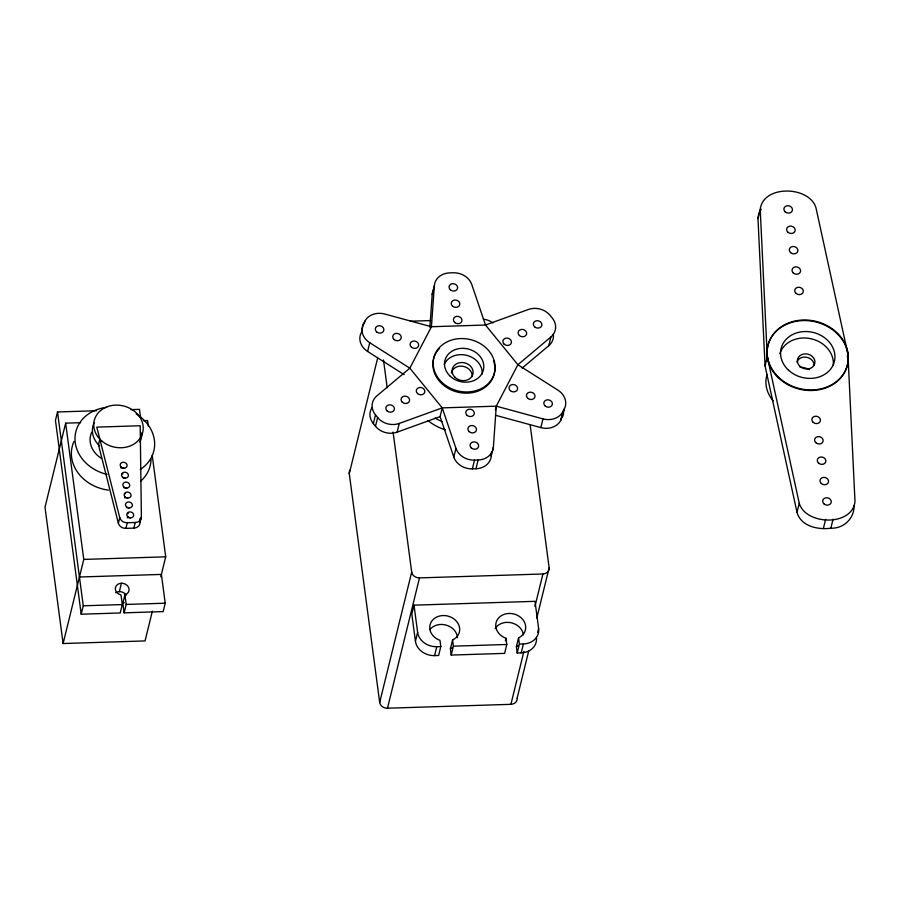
<?xml version="1.0" encoding="UTF-8"?>
<svg xmlns="http://www.w3.org/2000/svg" width="900" height="900" viewBox="0 0 900 900"><rect width="100%" height="100%" fill="white"/><g stroke="black" fill="none" stroke-linecap="round" stroke-linejoin="round"><path stroke-width="1.35" d="M854.044 505.463C854.528 518.332 843.727 528.75 830.846 528.188C818.201 529.976 800.955 526.455 797.029 512.426L765.056 365.906L757.98 218.61L758.633 213.862L761.197 209.205M760.219 209.52C762.874 184.624 809.336 185.726 815.962 207.754L847.935 354.262L855 501.57C852.334 526.466 805.883 525.352 799.256 503.336L767.284 356.827L760.219 209.52L757.98 218.61M429.885 327.262L432.191 294.469L434.34 285.739A17.449 14.749 13.8 0 1 449.629 272.891L453.218 272.779A17.449 14.749 13.8 0 1 471.78 284.546L485.494 325.024L517.894 364.736L557.977 390.184A17.449 14.749 13.8 0 1 564.311 408.915L560.734 420.39A17.449 14.749 13.8 0 1 540.844 427.613L495.461 415.26M434.34 285.739L431.449 326.734L409.826 368.168L376.819 395.933A17.449 14.749 13.8 0 0 375.491 414.911L373.343 423.641L375.491 426.274A17.449 14.749 13.8 0 0 397.125 432.169L440.089 416.61L442.238 407.88L409.826 368.168L369.743 342.731A17.449 14.749 13.8 0 1 363.409 323.989L364.838 321.233A17.449 14.749 13.8 0 1 384.728 314.021L431.449 326.734L485.494 325.024L528.457 309.465A17.449 14.749 13.8 0 1 550.08 315.36L552.24 317.993A17.449 14.749 13.8 0 1 550.913 336.983L548.764 345.701L522.146 368.089M440.089 416.61L453.803 457.088A17.449 14.749 13.8 0 0 472.365 468.855L475.954 468.743A17.449 14.749 13.8 0 0 491.243 455.895L491.524 451.8M491.243 455.895L493.38 447.165L496.271 406.17L517.894 364.736L550.913 336.983M96.536 410.738L57.51 411.975L55.451 420.368L81.203 614.205L120.229 612.967L122.288 604.564L121.016 594.956A6.975 5.895 13.8 0 1 116.145 585.9A6.975 5.895 13.8 0 1 127.339 585.54A6.975 5.895 13.8 0 1 124.92 594.832L122.85 603.236L124.133 612.844L163.148 611.595L165.218 603.202L161.393 574.414L79.436 577.012M80.685 422.685L65.655 423.157L45 507.274L63.101 643.523L145.058 640.924L152.359 611.19M99.832 439.144L98.46 444.757L118.361 523.238A6.975 5.895 13.8 0 0 125.91 528.368L133.886 528.109A6.975 5.895 13.8 0 0 140.006 522.551L141.39 516.938L140.197 425.745L96.784 427.129L119.745 517.624L118.361 523.238M63.101 643.523L83.767 559.418L65.655 423.157M81.203 614.205L83.261 605.801L57.51 411.975M125.91 528.368L127.294 522.754A6.975 5.895 13.8 0 1 119.745 517.624M133.886 528.109L135.259 522.495A6.975 5.895 13.8 0 0 141.39 516.938M119.351 591.626L121.41 583.222M124.133 612.844L126.191 604.44L124.92 594.832M160.796 576.81L165.713 556.819L152.224 455.321M361.564 331.47L363.409 323.989M364.23 323.73L364.838 321.233M404.145 374.647L367.605 351.45L369.743 342.731M377.618 358.223L349.267 473.636L379.688 702.506A7.054 5.962 13.8 0 0 387.484 708.21L510.907 704.329L523.913 651.375M375.491 426.274L377.64 417.544L375.491 414.911M397.125 432.169L399.262 423.439L442.238 407.88L496.271 406.17L542.993 418.882A17.449 14.749 13.8 0 0 562.882 411.671L564.311 408.915M379.688 702.506L411.694 572.164L393.086 432.067M387.484 708.244L419.501 577.901L542.925 573.986L534.915 606.566M537.683 632.317L538.616 628.504L535.005 601.324L414.011 605.16L411.817 614.07L415.429 641.25A17.449 14.749 13.8 0 0 434.599 655.605L438.615 655.481L440.809 646.571L439.976 640.339A15.109 12.769 13.8 0 1 431.978 620.82A15.109 12.769 13.8 0 1 455.332 620.077A15.109 12.769 13.8 0 1 452.565 639.945L450.371 648.855L451.204 655.076L504.619 653.377L506.801 644.479L505.98 638.246A15.109 12.769 13.8 0 1 497.981 618.716A15.109 12.769 13.8 0 1 521.325 617.974A15.109 12.769 13.8 0 1 518.558 637.852L516.375 646.751L517.196 652.984L521.224 652.86A17.449 14.749 13.8 0 0 536.434 637.414M453.803 457.088L455.951 448.358L442.238 407.88M415.429 641.25L417.623 632.34L414.011 605.16M472.365 468.855L474.502 460.125A17.449 14.749 13.8 0 1 455.951 448.358M475.954 468.743L478.091 460.012A17.449 14.749 13.8 0 0 493.38 447.165M434.599 655.605L436.781 646.695A17.449 14.749 13.8 0 1 417.623 632.34M495.349 409.905L496.271 406.17M451.204 655.076L453.386 646.166L452.565 639.945M540.844 427.613L542.993 418.882M505.35 640.789L505.98 638.246M560.734 420.39L562.882 411.671M517.196 652.984L519.39 644.074L518.558 637.852M521.224 652.86L523.406 643.95A17.449 14.749 13.8 0 0 538.616 628.504M517.129 698.153L528.795 650.621M536.805 618.041L549.146 567.799L530.156 424.924M765.056 365.906L767.284 356.827M797.029 512.426L799.256 503.336M847.294 356.861L847.935 354.262M823.399 528.424L825.626 519.334M830.846 528.188L833.085 519.097M410.209 321.21L430.762 320.558M131.096 409.635L139.466 409.365L140.558 417.6M143.516 420.694L147.611 420.559L148.343 426.127M474.502 460.125L478.091 460.012M127.294 522.754L135.259 522.495M83.767 559.418L165.713 556.819M83.261 605.801L122.288 604.564M126.191 604.44L165.218 603.202M436.781 646.695L440.809 646.571M453.386 646.166L506.801 644.479M519.39 644.074L523.406 643.95M383.501 359.933L387.18 387.675M139.95 518.389L140.006 522.551M124.301 602.617A6.975 5.895 13.8 0 1 122.85 603.236M115.718 592.717A6.975 5.895 13.8 0 1 126.248 595.181M151.02 459.056A40.151 33.941 13.8 0 1 140.614 481.207M108.472 490.118A40.151 33.941 13.8 0 1 73.957 441.529M136.215 413.966A40.151 33.941 13.8 0 1 140.287 469.418M107.032 474.424A40.151 33.941 13.8 0 1 74.992 438.851A40.151 33.941 13.8 0 1 106.729 407.34M101.531 458.426A24.941 21.082 13.8 0 1 91.688 432.293M141.829 432.754A24.941 21.082 13.8 0 1 139.826 442.001M99.517 445.804A24.941 21.082 13.8 0 1 93.983 422.955M122.974 473.794A3.488 2.948 13.8 0 1 122.355 473.816M120.938 468A3.488 2.948 13.8 0 1 124.133 468.461M122.884 477.81A3.488 2.948 13.8 0 1 125.449 478.384M125.606 493.661A3.488 2.948 13.8 0 1 124.987 493.684M123.896 487.789A3.488 2.948 13.8 0 1 126.765 488.317M124.594 497.902A3.488 2.948 13.8 0 1 127.778 498.071M128.25 513.517A3.488 2.948 13.8 0 1 127.631 513.54M126.529 507.645A3.488 2.948 13.8 0 1 129.094 508.005M127.237 517.759A3.488 2.948 13.8 0 1 130.41 517.939M349.223 473.636A7.054 5.962 13.8 0 1 350.336 469.822M517.174 698.141A7.054 5.962 13.8 0 1 510.896 704.295M419.501 577.856A7.054 5.962 13.8 0 1 411.649 572.164M549.191 567.799A7.054 5.962 13.8 0 1 542.914 573.941M445.489 429.84A44.359 37.496 13.8 0 1 427.973 420.559M442.001 421.582A44.359 37.496 13.8 0 1 435.004 417.994M483.39 319.14A17.449 14.749 13.8 0 1 492.964 322.965M518.13 645.784A15.109 12.769 13.8 0 1 516.375 646.751M495.135 628.594A15.109 12.769 13.8 0 1 511.132 622.755A15.109 12.769 13.8 0 1 523.418 634.793M452.137 647.876A15.109 12.769 13.8 0 1 450.371 648.855M429.896 629.584A15.109 12.769 13.8 0 1 446.355 625.163A15.109 12.769 13.8 0 1 457.493 637.706M553.365 333.99A17.449 14.749 13.8 0 1 548.764 345.701M367.605 351.45A17.449 14.749 13.8 0 1 361.26 332.707M373.343 423.641A17.449 14.749 13.8 0 1 372.116 407.486M399.262 423.439A17.449 14.749 13.8 0 1 377.64 417.544M432.191 294.469A17.449 14.749 13.8 0 1 434.171 288.54M563.501 410.231A17.449 14.749 13.8 0 1 562.174 417.645M493.504 360.63A31.264 26.426 13.8 0 1 458.111 392.243A31.264 26.426 13.8 0 1 439.571 348.266M444.229 364.354A19.811 16.751 13.8 0 1 466.808 355.365A19.811 16.751 13.8 0 1 482.209 374.051M451.339 373.005A10.609 8.966 13.8 0 1 462.938 366.289A10.609 8.966 13.8 0 1 472.207 376.504M773.168 400.826A34.886 29.486 13.8 0 1 767.092 374.479M800.021 367.166A20.239 17.1 13.8 0 1 809.505 369.619M796.894 362.104A8.865 7.492 13.8 0 1 806.423 357.199A8.865 7.492 13.8 0 1 814.163 365.04M779.895 353.599A27.416 23.175 13.8 0 1 810.641 338.67A27.416 23.175 13.8 0 1 833.299 364.838M101.88 441.067A24.941 21.082 13.8 0 0 142.672 432.551A24.941 21.082 13.8 0 0 110.925 405.686A24.941 21.082 13.8 0 0 101.88 441.067M121.196 467.168A3.488 2.948 13.8 0 0 126.99 466.223A3.488 2.948 13.8 0 0 122.749 462.296A3.488 2.948 13.8 0 0 121.196 467.168M122.524 477.09A3.488 2.948 13.8 0 0 128.306 476.156A3.488 2.948 13.8 0 0 124.076 472.23A3.488 2.948 13.8 0 0 122.524 477.09M123.84 487.024A3.488 2.948 13.8 0 0 129.623 486.079A3.488 2.948 13.8 0 0 125.392 482.152A3.488 2.948 13.8 0 0 123.84 487.024M125.156 496.957A3.488 2.948 13.8 0 0 130.95 496.012A3.488 2.948 13.8 0 0 126.709 492.086A3.488 2.948 13.8 0 0 125.156 496.957M126.472 506.88A3.488 2.948 13.8 0 0 132.266 505.946A3.488 2.948 13.8 0 0 128.036 502.02A3.488 2.948 13.8 0 0 126.472 506.88M127.8 516.814A3.488 2.948 13.8 0 0 133.582 515.869A3.488 2.948 13.8 0 0 129.352 511.942A3.488 2.948 13.8 0 0 127.8 516.814M442.226 382.613A31.264 26.426 13.8 0 0 494.1 374.175A31.264 26.426 13.8 0 0 456.142 338.985A31.264 26.426 13.8 0 0 442.226 382.613M450.248 376.256A19.811 16.751 13.8 0 0 483.131 370.912A19.811 16.751 13.8 0 0 459.079 348.604A19.811 16.751 13.8 0 0 450.248 376.256M455.164 377.471A10.609 8.966 13.8 0 0 472.759 374.603A10.609 8.966 13.8 0 0 459.889 362.666A10.609 8.966 13.8 0 0 455.164 377.471M534.611 326.835A4.331 3.656 13.8 0 0 541.766 325.598A4.331 3.656 13.8 0 0 536.456 320.771A4.331 3.656 13.8 0 0 534.611 326.835M519.39 335.52A4.331 3.656 13.8 0 0 526.545 334.271A4.331 3.656 13.8 0 0 521.224 329.456A4.331 3.656 13.8 0 0 519.39 335.52M504.157 344.205A4.331 3.656 13.8 0 0 511.312 342.956A4.331 3.656 13.8 0 0 506.002 338.141A4.331 3.656 13.8 0 0 504.157 344.205M545.197 405.99A4.331 3.656 13.8 0 0 552.308 404.595A4.331 3.656 13.8 0 0 546.863 399.881A4.331 3.656 13.8 0 0 545.197 405.99M527.805 398.351A4.331 3.656 13.8 0 0 534.904 396.956A4.331 3.656 13.8 0 0 529.47 392.231A4.331 3.656 13.8 0 0 527.805 398.351M510.401 390.701A4.331 3.656 13.8 0 0 517.511 389.306A4.331 3.656 13.8 0 0 512.066 384.593A4.331 3.656 13.8 0 0 510.401 390.701M471.33 447.952A4.331 3.656 13.8 0 0 478.519 446.782A4.331 3.656 13.8 0 0 473.265 441.911A4.331 3.656 13.8 0 0 471.33 447.952M469.17 431.618A4.331 3.656 13.8 0 0 476.348 430.447A4.331 3.656 13.8 0 0 471.094 425.576A4.331 3.656 13.8 0 0 469.17 431.618M466.999 415.282A4.331 3.656 13.8 0 0 474.176 414.124A4.331 3.656 13.8 0 0 468.923 409.252A4.331 3.656 13.8 0 0 466.999 415.282M387.113 410.94A4.331 3.656 13.8 0 0 394.267 409.702A4.331 3.656 13.8 0 0 388.946 404.876A4.331 3.656 13.8 0 0 387.113 410.94M402.334 402.255A4.331 3.656 13.8 0 0 409.489 401.017A4.331 3.656 13.8 0 0 404.179 396.191A4.331 3.656 13.8 0 0 402.334 402.255M417.566 393.57A4.331 3.656 13.8 0 0 424.721 392.332A4.331 3.656 13.8 0 0 419.411 387.517A4.331 3.656 13.8 0 0 417.566 393.57M376.673 331.92A4.331 3.656 13.8 0 0 383.782 330.525A4.331 3.656 13.8 0 0 378.338 325.8A4.331 3.656 13.8 0 0 376.673 331.92M394.076 339.559A4.331 3.656 13.8 0 0 401.175 338.164A4.331 3.656 13.8 0 0 395.741 333.45A4.331 3.656 13.8 0 0 394.076 339.559M411.469 347.209A4.331 3.656 13.8 0 0 418.579 345.814A4.331 3.656 13.8 0 0 413.134 341.1A4.331 3.656 13.8 0 0 411.469 347.209M454.657 322.425A4.331 3.656 13.8 0 0 461.835 321.255A4.331 3.656 13.8 0 0 456.581 316.384A4.331 3.656 13.8 0 0 454.657 322.425M452.486 306.09A4.331 3.656 13.8 0 0 459.664 304.92A4.331 3.656 13.8 0 0 454.41 300.06A4.331 3.656 13.8 0 0 452.486 306.09M450.315 289.766A4.331 3.656 13.8 0 0 457.493 288.596A4.331 3.656 13.8 0 0 452.239 283.725A4.331 3.656 13.8 0 0 450.315 289.766M778.016 377.426A40.928 34.594 13.8 0 0 846.461 368.235A40.928 34.594 13.8 0 0 798.345 320.963A40.928 34.594 13.8 0 0 778.016 377.426M779.04 377.685A40.928 34.594 13.8 0 0 846.956 366.637A40.928 34.594 13.8 0 0 797.265 320.569A40.928 34.594 13.8 0 0 779.04 377.685M788.512 370.181A27.416 23.175 13.8 0 0 834.019 362.79A27.416 23.175 13.8 0 0 800.73 331.92A27.416 23.175 13.8 0 0 788.512 370.181M799.942 366.345A8.865 7.492 13.8 0 0 814.658 363.949A8.865 7.492 13.8 0 0 803.891 353.981A8.865 7.492 13.8 0 0 799.942 366.345M795.994 293.344A4.331 3.656 13.8 0 0 803.171 292.174A4.331 3.656 13.8 0 0 797.918 287.303A4.331 3.656 13.8 0 0 795.994 293.344M793.283 272.959A4.331 3.656 13.8 0 0 800.46 271.789A4.331 3.656 13.8 0 0 795.206 266.918A4.331 3.656 13.8 0 0 793.283 272.959M790.571 252.574A4.331 3.656 13.8 0 0 797.749 251.404A4.331 3.656 13.8 0 0 792.495 246.532A4.331 3.656 13.8 0 0 790.571 252.574M785.16 211.804A4.331 3.656 13.8 0 0 792.337 210.634A4.331 3.656 13.8 0 0 787.084 205.763A4.331 3.656 13.8 0 0 785.16 211.804M787.86 232.189A4.331 3.656 13.8 0 0 795.049 231.019A4.331 3.656 13.8 0 0 789.795 226.148A4.331 3.656 13.8 0 0 787.86 232.189M815.839 442.699A4.331 3.656 13.8 0 0 823.016 441.529A4.331 3.656 13.8 0 0 817.762 436.657A4.331 3.656 13.8 0 0 815.839 442.699M813.127 422.314A4.331 3.656 13.8 0 0 820.305 421.144A4.331 3.656 13.8 0 0 815.051 416.272A4.331 3.656 13.8 0 0 813.127 422.314M818.539 463.084A4.331 3.656 13.8 0 0 825.727 461.914A4.331 3.656 13.8 0 0 820.474 457.043A4.331 3.656 13.8 0 0 818.539 463.084M821.25 483.469A4.331 3.656 13.8 0 0 828.428 482.299A4.331 3.656 13.8 0 0 823.174 477.428A4.331 3.656 13.8 0 0 821.25 483.469M823.961 503.854A4.331 3.656 13.8 0 0 831.139 502.684A4.331 3.656 13.8 0 0 825.885 497.812A4.331 3.656 13.8 0 0 823.961 503.854"/></g></svg>
